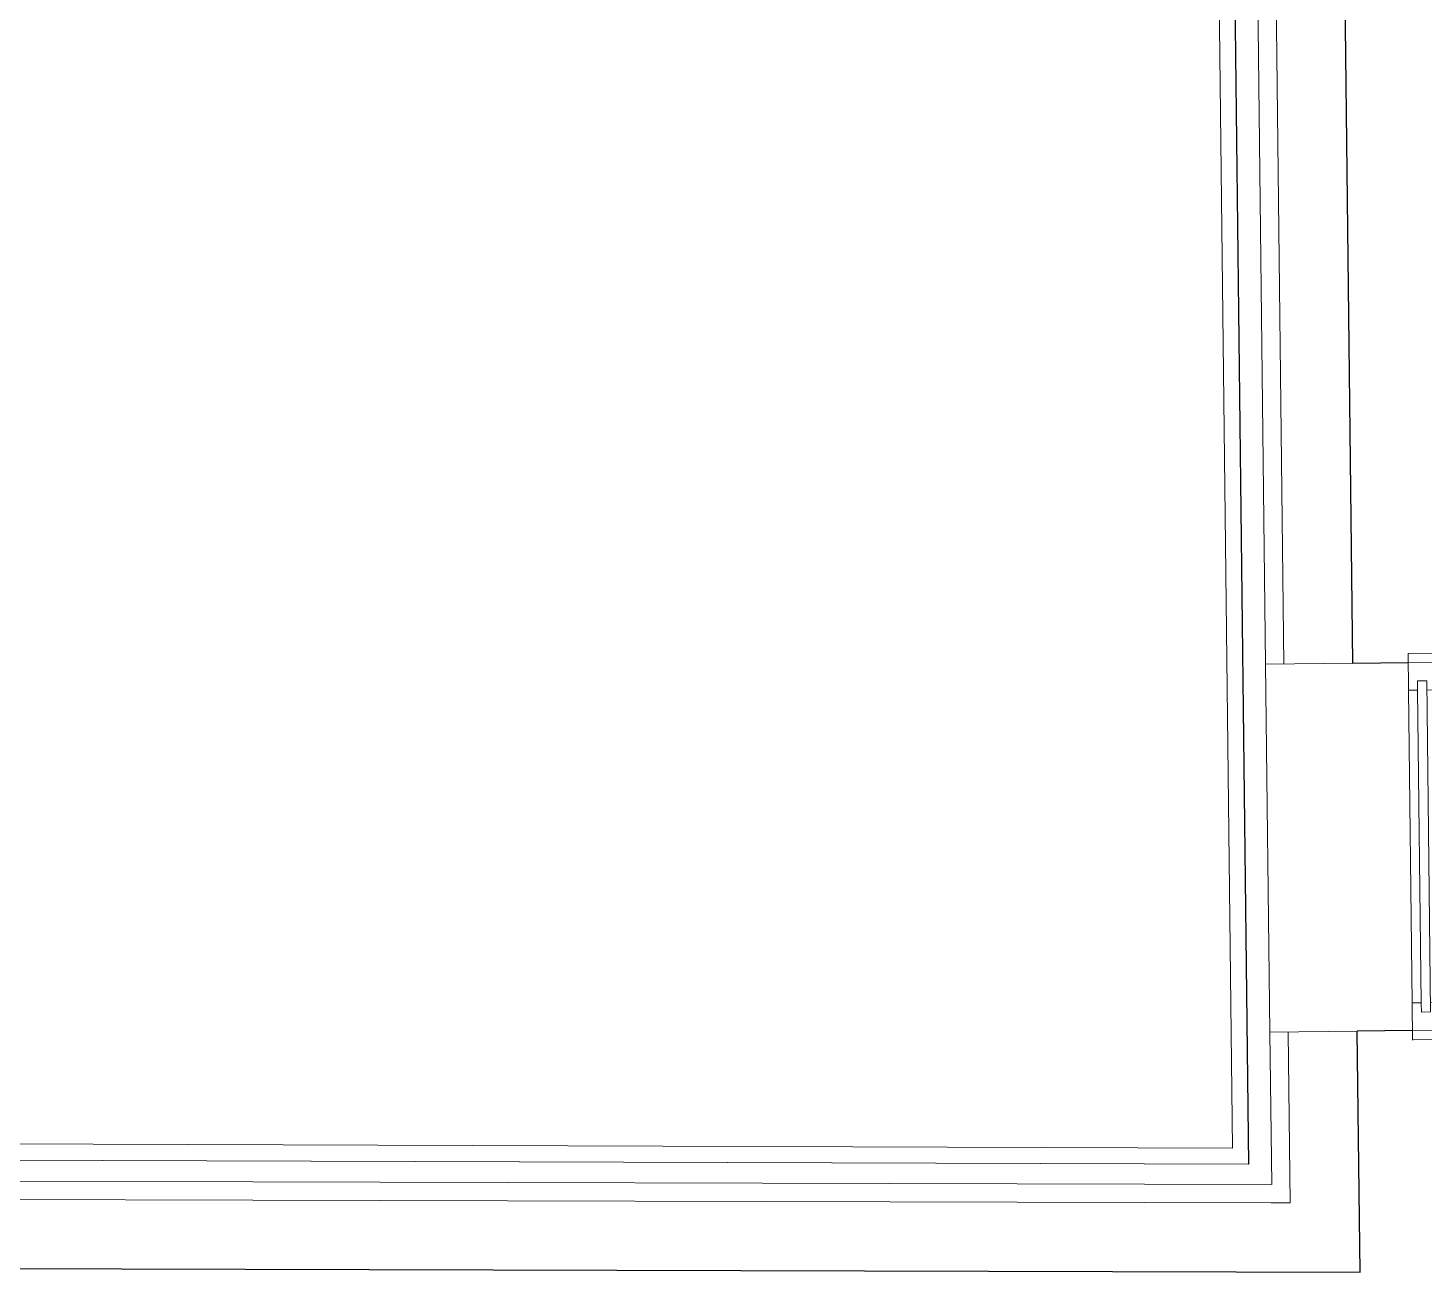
# Model space of a CAD drawing. Header units: millimetres. Extents: x -10915 to 62537, y -37640 to 44223.
# Drawn here: x 35197 to 38233, y 13180 to 15885 of the extents above; entities that cross this region are included whole.
import ezdxf

# ---------------------------------------------------------------- set-up
doc = ezdxf.new("R2010")
doc.units = ezdxf.units.MM
for name, color, linetype, lineweight in [('_ Окна', 7, 'Continuous', 9), ('Окна', 7, 'Continuous', 9), ('Стены наружные', 7, 'Continuous', 18), ('Стены несущие', 7, 'Continuous', 30), ('Стены отделка', 7, 'Continuous', 30), ('Стены штриховка', 7, 'Continuous', 9)]:
    doc.layers.add(name, color=color, linetype=linetype, lineweight=lineweight)

# ---------------------------------------------------------------- blocks, each defined once
blk = doc.blocks.new('окна_rehau_однопольное_фрамуга_сверху - 800х2240 _нов_ ОК-3_-4264400-План полов 4-го этажа')
at = {"layer": '_ Окна', "lineweight": 18}
for p, q in [((-340, 135), (-420, 135)), ((-420, 135), (-420, 75)), ((-340, 115), (-340, 135)), ((340, 135), (340, 115)), ((420, 135), (340, 135)), ((420, 75), (420, 135)), ((-360, 95), (-360, 115)), ((-360, 115), (-340, 115)), ((-360, 95), (-340, 95)), ((-340, 95), (-340, 75)), ((340, 115), (360, 115)), ((340, 95), (340, 75)), ((360, 95), (340, 95)), ((360, 115), (360, 95)), ((-420, 75), (-360, 75)), ((-340, 75), (-360, 75)), ((360, 75), (340, 75)), ((360, 75), (420, 75))]:
    blk.add_line(p, q, dxfattribs=at)
at = {"layer": '_ Окна'}
for p, q in [((-400, 75), (-400, 135)), ((400, 75), (400, 135)), ((-360, 95), (360, 95)), ((-340, 115), (340, 115))]:
    blk.add_line(p, q, dxfattribs=at)
at = {"layer": 'Окна'}
for p, q in [((-340, 135), (340, 135)), ((340, 75), (-340, 75))]:
    blk.add_line(p, q, dxfattribs=at)

msp = doc.modelspace()

# ---------------------------------------------------------------- linework, layer by layer
at = {"layer": 'Стены наружные'}
for p, q in [((37816.932, 13449.509), (37729.072, 20907.449)), ((37851.748, 13414.45), (37763.894, 20871.83)), ((37764.487, 20872.449), (37852.349, 13414.389)), ((37898.102, 13701.429), (37888.678, 14501.374)), ((33386.299, 13464.538), (37816.932, 13449.509)), ((37852.349, 13414.389), (29381.579, 13443.121)), ((34986.549, 13424.147), (37851.748, 13414.45))]:
    msp.add_line(p, q, dxfattribs=at)
at = {"layer": 'Стены несущие'}
for p, q in [((38078.665, 14503.612), (38006.24, 20651.318)), ((38078.665, 14503.612), (38198.656, 14505.026)), ((38208.08, 13705.081), (38088.088, 13703.667)), ((38094.257, 13180.058), (38088.088, 13703.667)), ((38208.316, 13685.082), (38208.325, 13684.293)), ((35104.222, 13187.93), (38094.257, 13180.058))]:
    msp.add_line(p, q, dxfattribs=at)
at = {"layer": 'Стены отделка', "lineweight": 9}
for p, q in [((37814.224, 20821.318), (37888.678, 14501.374)), ((37888.678, 14501.374), (38078.665, 14503.612)), ((38088.088, 13703.667), (37898.102, 13701.429)), ((37898.102, 13701.429), (37901.999, 13370.565)), ((37938.099, 13701.9), (37938.108, 13701.111)), ((37901.999, 13370.565), (35104.722, 13377.929)), ((37902.471, 13330.563), (37902.478, 13329.987)), ((37942.475, 13330.458), (37902.471, 13330.563)), ((37902.478, 13329.987), (37942.475, 13330.458))]:
    msp.add_line(p, q, dxfattribs=at)
at = {"layer": 'Стены штриховка'}
for p, q in [((37928.675, 14501.845), (37856.229, 20651.318)), ((37938.108, 13701.111), (37942.475, 13330.458)), ((37902.471, 13330.563), (35104.851, 13337.928))]:
    msp.add_line(p, q, dxfattribs=at)

# ---------------------------------------------------------------- block references
at = {"layer": 'Окна', "rotation": 90.67495738229927}
msp.add_blockref('окна_rehau_однопольное_фрамуга_сверху - 800х2240 _нов_ ОК-3_-4264400-План полов 4-го этажа', (38338.359, 14106.644), dxfattribs=at)

doc.saveas('drawing.dxf')
